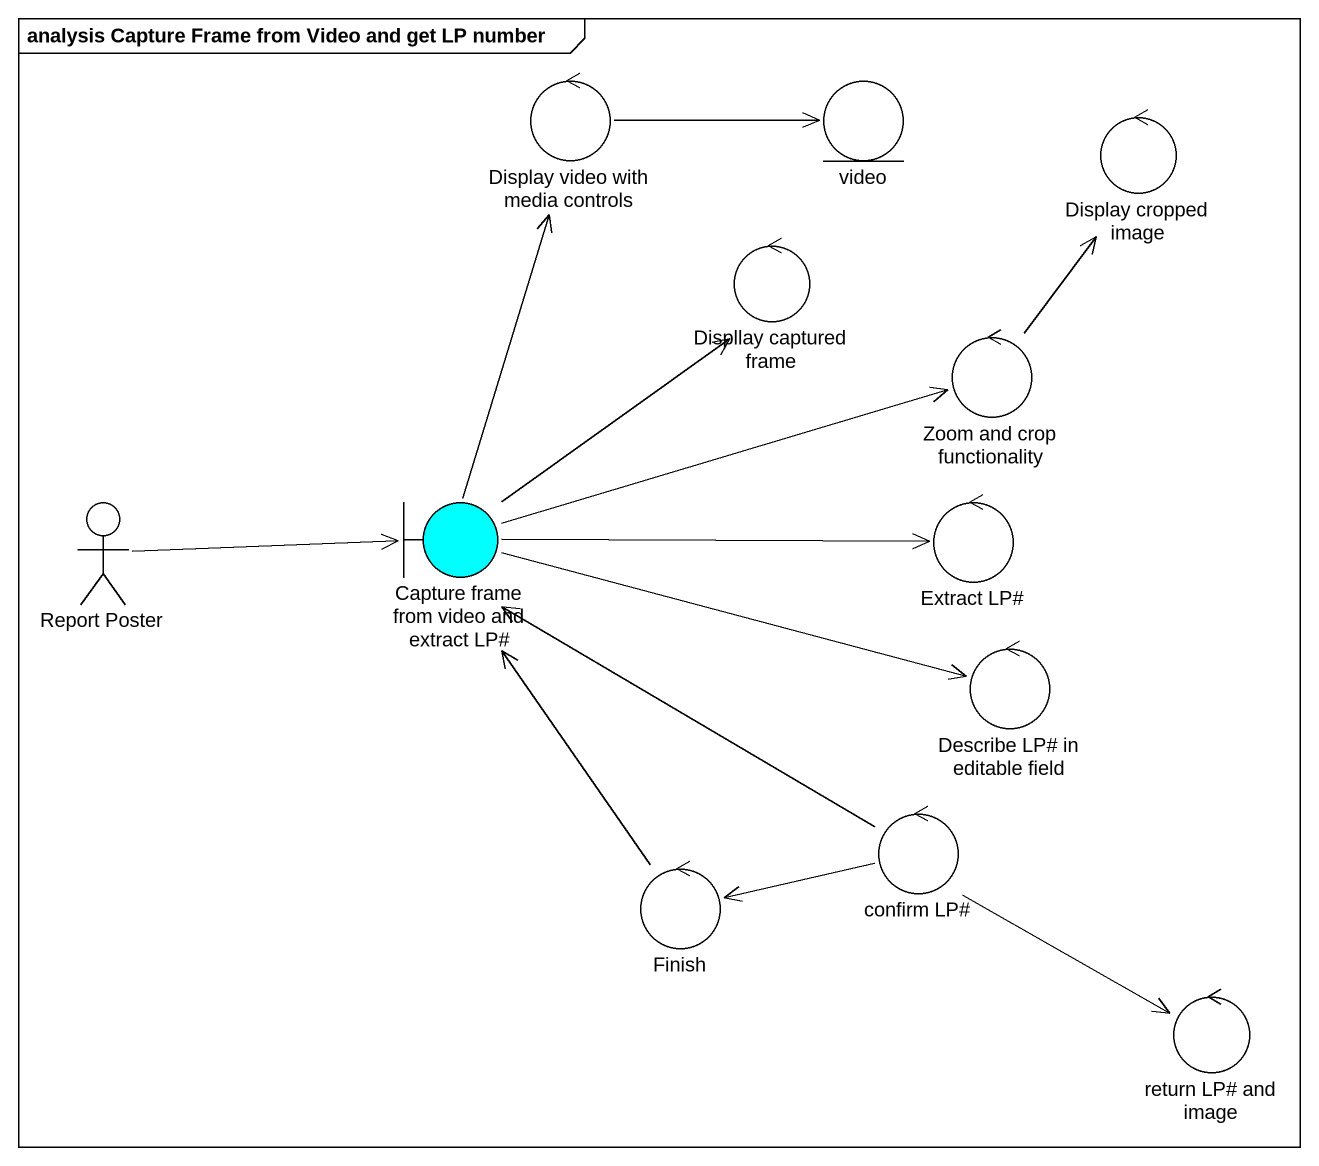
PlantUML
@startuml
mainframe analysis Capture Frame from Video and get LP number
control "Display video with media controls" as Display_video_with_media
entity video
control "Display cropped image" as Display_cropped_image
control "Displlay captured frame" as Displlay_captured_frame
control "Zoom and crop functionality" as Zoom_and_crop_functionality
actor "Report Poster" as Report_Poster
boundary "Capture frame from video and extract LP#" as Capture_frame_from_video #00FFFF
control "Extract LP#" as Extract_LP
control "Describe LP# in editable field" as Describe_LP_in_editable
control Finish
control "confirm LP#" as confirm_LP
control "return LP# and image" as return_LP_and_image
Display_video_with_media -right-> video
Zoom_and_crop_functionality -up-> Display_cropped_image
Report_Poster -right-> Capture_frame_from_video
Capture_frame_from_video -up-> Display_video_with_media
Capture_frame_from_video -up-> Displlay_captured_frame
Capture_frame_from_video -right-> Zoom_and_crop_functionality
Capture_frame_from_video -right-> Extract_LP
Capture_frame_from_video -right-> Describe_LP_in_editable
Finish -up-> Capture_frame_from_video
confirm_LP -up-> Capture_frame_from_video
confirm_LP -left-> Finish
confirm_LP --> return_LP_and_image
@enduml
